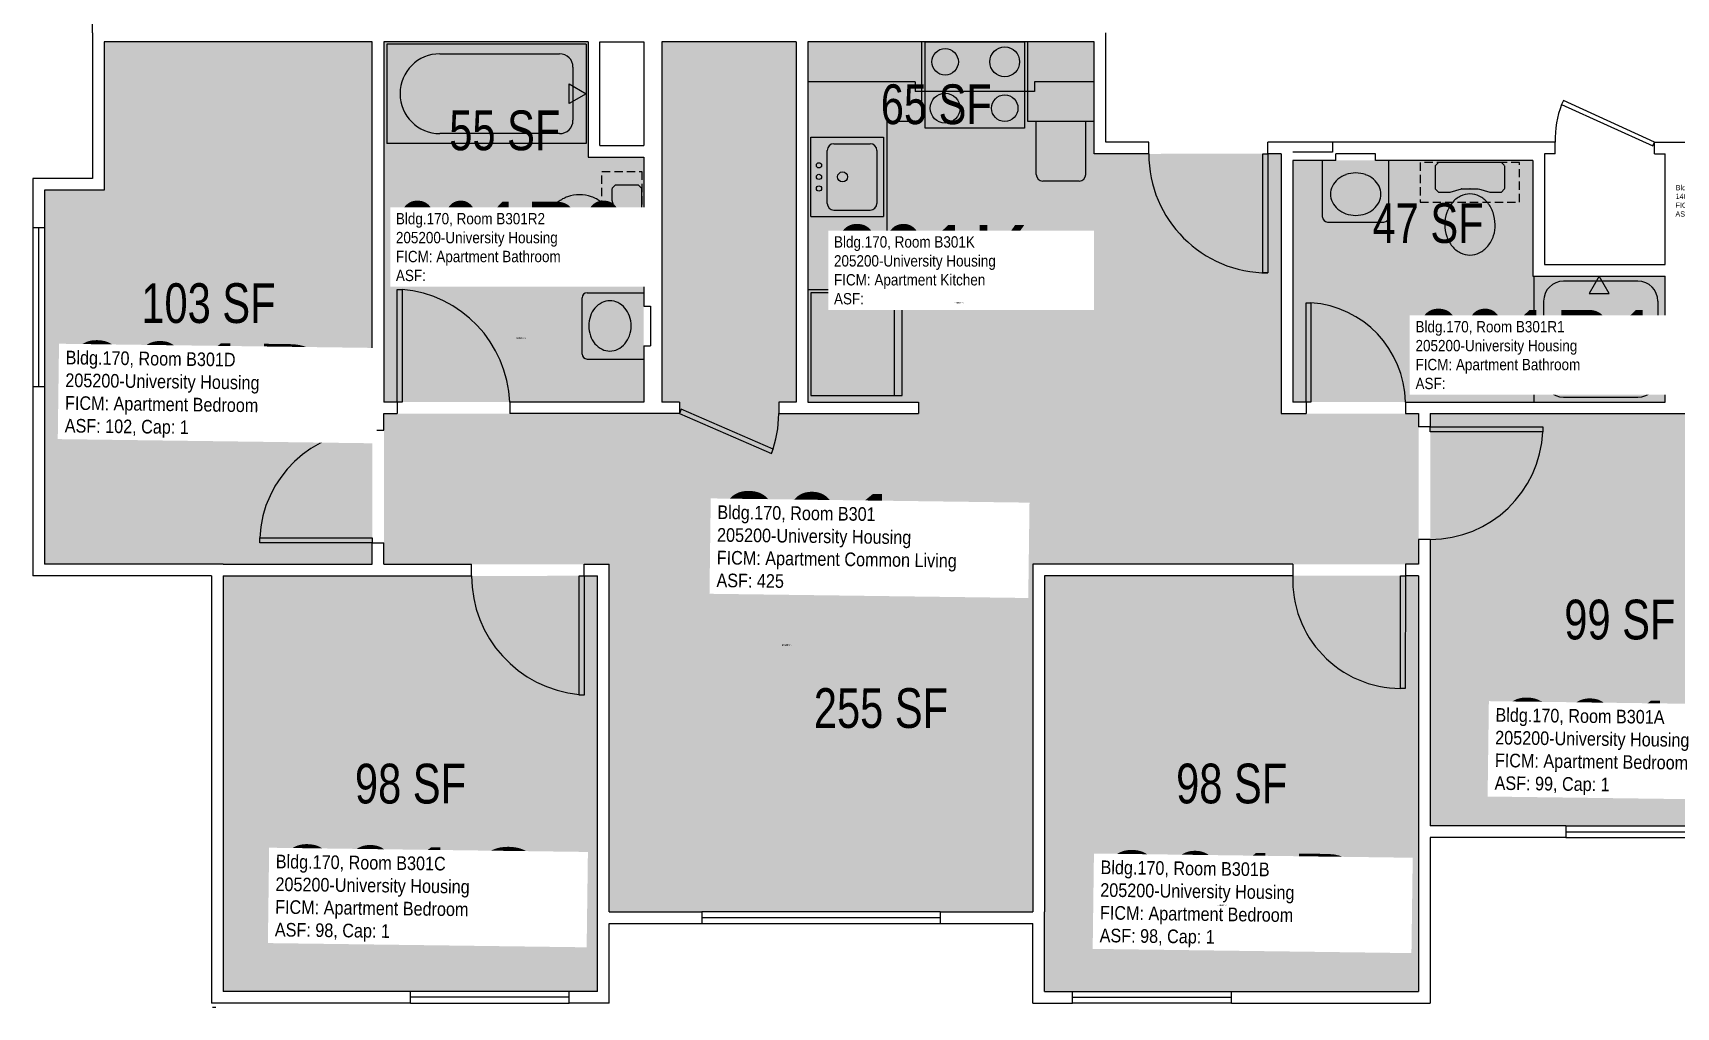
# Model space of a CAD drawing. Header units: inches. Extents: x -54 to 2413, y -86 to 676.
# Drawn here: x -54.3 to 442, y 0 to 294.2 of the extents above; entities that cross this region are included whole.
import ezdxf
from ezdxf.enums import TextEntityAlignment as Align

# ---------------------------------------------------------------- set-up
doc = ezdxf.new("R2010")
doc.units = ezdxf.units.IN
doc.header["$LTSCALE"] = 10
doc.header["$MEASUREMENT"] = 0
doc.linetypes.add('DASHED2', pattern=[0.375, 0.25, -0.125])
doc.layers.get('0').update_dxf_attribs({"linetype": 'CONTINUOUS'})
for name, color, linetype in [('A-DOOR', 2, 'CONTINUOUS'), ('A-GLAZ', 1, 'CONTINUOUS'), ('A-IDEN-RNUM', 7, 'CONTINUOUS'), ('A-IDEN-SNUM', 4, 'CONTINUOUS'), ('A-IDEN-VNUM', 4, 'CONTINUOUS'), ('A-WALL', 5, 'CONTINUOUS'), ('AREA-TEXT', 3, 'CONTINUOUS'), ('Rooms-Category-Color', 7, 'CONTINUOUS'), ('Rooms-College-Color', 7, 'CONTINUOUS'), ('Rooms-Department-Color', 7, 'CONTINUOUS'), ('Rooms-Division-Color', 7, 'CONTINUOUS'), ('Rooms-Information', 7, 'CONTINUOUS')]:
    doc.layers.add(name, color=color, linetype=linetype)
doc.styles.add('CP_AREA', font='arial.ttf', dxfattribs={"height": 15})
doc.styles.add('CP_ROOMSNUMBER', font='arial.ttf', dxfattribs={"height": 1})
doc.styles.add('CP_ROOMVNUMBER', font='arial.ttf', dxfattribs={"width": 0.85, "height": 0.075})

msp = doc.modelspace()

# ---------------------------------------------------------------- hatches: boundary and pattern name
at = {"layer": 'Rooms-Category-Color', "true_color": 0x728ef3}
for points in [[(48.24, 133.75), (48.22, 291.5), (-32.78, 291.49), (-32.77, 246.74), (-50.77, 246.74), (-50.76, 133.74)], [(89.71, 182.74), (51.71, 182.74), (51.71, 291.49), (113.46, 291.49), (113.46, 256.74), (130.21, 256.74), (130.21, 182.74)], [(360.21, 179.24), (364.21, 179.24), (364.21, 175.24), (364.21, 133.74), (247.71, 133.74), (247.71, 28.74), (119.71, 28.74), (119.71, 133.74), (51.71, 133.74), (51.71, 179.24), (55.71, 179.24), (89.71, 179.24), (140.96, 179.24), (140.96, 182.74), (135.71, 182.74), (135.71, 291.49), (176.21, 291.49), (176.21, 182.74), (170.96, 182.74), (170.96, 179.24), (213.2, 179.24), (213.2, 182.74), (266.21, 182.74), (266.21, 257.69), (322.71, 257.74), (322.71, 179.24)], [(266.21, 182.74), (179.71, 182.74), (179.71, 291.49), (266.21, 291.49)], [(330.21, 182.74), (326.21, 182.74), (326.21, 255.74), (398.71, 255.74), (398.71, 220.74), (438.71, 220.74), (438.71, 182.74), (360.21, 182.74)], [(367.71, 179.3), (367.76, 54.8), (482.26, 54.82), (482.24, 179.32)], [(3.26, 4.75), (3.24, 130.25), (116.24, 130.26), (116.26, 4.76)], [(251.24, 130.29), (364.24, 130.3), (364.26, 4.8), (251.26, 4.79)]]:
    msp.add_hatch(color=171, dxfattribs=at).paths.add_polyline_path(points)
at = {"layer": 'Rooms-College-Color', "true_color": 0xadadad}
for points in [[(48.24, 133.75), (48.22, 291.5), (-32.78, 291.49), (-32.77, 246.74), (-50.77, 246.74), (-50.76, 133.74)], [(89.71, 182.74), (51.71, 182.74), (51.71, 291.49), (113.46, 291.49), (113.46, 256.74), (130.21, 256.74), (130.21, 182.74)], [(360.21, 179.24), (364.21, 179.24), (364.21, 175.24), (364.21, 133.74), (247.71, 133.74), (247.71, 28.74), (119.71, 28.74), (119.71, 133.74), (51.71, 133.74), (51.71, 179.24), (55.71, 179.24), (89.71, 179.24), (140.96, 179.24), (140.96, 182.74), (135.71, 182.74), (135.71, 291.49), (176.21, 291.49), (176.21, 182.74), (170.96, 182.74), (170.96, 179.24), (213.2, 179.24), (213.2, 182.74), (266.21, 182.74), (266.21, 257.69), (322.71, 257.74), (322.71, 179.24)], [(266.21, 182.74), (179.71, 182.74), (179.71, 291.49), (266.21, 291.49)], [(330.21, 182.74), (326.21, 182.74), (326.21, 255.74), (398.71, 255.74), (398.71, 220.74), (438.71, 220.74), (438.71, 182.74), (360.21, 182.74)], [(367.71, 179.3), (367.76, 54.8), (482.26, 54.82), (482.24, 179.32)], [(3.26, 4.75), (3.24, 130.25), (116.24, 130.26), (116.26, 4.76)], [(251.24, 130.29), (364.24, 130.3), (364.26, 4.8), (251.26, 4.79)]]:
    msp.add_hatch(color=253, dxfattribs=at).paths.add_polyline_path(points)
at = {"layer": 'Rooms-Department-Color', "true_color": 0x604aed}
for points in [[(48.24, 133.75), (48.22, 291.5), (-32.78, 291.49), (-32.77, 246.74), (-50.77, 246.74), (-50.76, 133.74)], [(89.71, 182.74), (51.71, 182.74), (51.71, 291.49), (113.46, 291.49), (113.46, 256.74), (130.21, 256.74), (130.21, 182.74)], [(360.21, 179.24), (364.21, 179.24), (364.21, 175.24), (364.21, 133.74), (247.71, 133.74), (247.71, 28.74), (119.71, 28.74), (119.71, 133.74), (51.71, 133.74), (51.71, 179.24), (55.71, 179.24), (89.71, 179.24), (140.96, 179.24), (140.96, 182.74), (135.71, 182.74), (135.71, 291.49), (176.21, 291.49), (176.21, 182.74), (170.96, 182.74), (170.96, 179.24), (213.2, 179.24), (213.2, 182.74), (266.21, 182.74), (266.21, 257.69), (322.71, 257.74), (322.71, 179.24)], [(266.21, 182.74), (179.71, 182.74), (179.71, 291.49), (266.21, 291.49)], [(330.21, 182.74), (326.21, 182.74), (326.21, 255.74), (398.71, 255.74), (398.71, 220.74), (438.71, 220.74), (438.71, 182.74), (360.21, 182.74)], [(367.71, 179.3), (367.76, 54.8), (482.26, 54.82), (482.24, 179.32)], [(3.26, 4.75), (3.24, 130.25), (116.24, 130.26), (116.26, 4.76)], [(251.24, 130.29), (364.24, 130.3), (364.26, 4.8), (251.26, 4.79)]]:
    msp.add_hatch(color=173, dxfattribs=at).paths.add_polyline_path(points)
at = {"layer": 'Rooms-Division-Color', "true_color": 0x604aed}
for points in [[(48.24, 133.75), (48.22, 291.5), (-32.78, 291.49), (-32.77, 246.74), (-50.77, 246.74), (-50.76, 133.74)], [(89.71, 182.74), (51.71, 182.74), (51.71, 291.49), (113.46, 291.49), (113.46, 256.74), (130.21, 256.74), (130.21, 182.74)], [(360.21, 179.24), (364.21, 179.24), (364.21, 175.24), (364.21, 133.74), (247.71, 133.74), (247.71, 28.74), (119.71, 28.74), (119.71, 133.74), (51.71, 133.74), (51.71, 179.24), (55.71, 179.24), (89.71, 179.24), (140.96, 179.24), (140.96, 182.74), (135.71, 182.74), (135.71, 291.49), (176.21, 291.49), (176.21, 182.74), (170.96, 182.74), (170.96, 179.24), (213.2, 179.24), (213.2, 182.74), (266.21, 182.74), (266.21, 257.69), (322.71, 257.74), (322.71, 179.24)], [(266.21, 182.74), (179.71, 182.74), (179.71, 291.49), (266.21, 291.49)], [(330.21, 182.74), (326.21, 182.74), (326.21, 255.74), (398.71, 255.74), (398.71, 220.74), (438.71, 220.74), (438.71, 182.74), (360.21, 182.74)], [(367.71, 179.3), (367.76, 54.8), (482.26, 54.82), (482.24, 179.32)], [(3.26, 4.75), (3.24, 130.25), (116.24, 130.26), (116.26, 4.76)], [(251.24, 130.29), (364.24, 130.3), (364.26, 4.8), (251.26, 4.79)]]:
    msp.add_hatch(color=173, dxfattribs=at).paths.add_polyline_path(points)

# ---------------------------------------------------------------- linework, layer by layer
for p, q in [((52.59, 290.87), (52.59, 260.87)), ((112.84, 290.87), (52.59, 290.87)), ((68.65, 287.92), (104.8, 287.92)), ((112.84, 290.87), (112.84, 260.87)), ((214.21, 267.49), (214.21, 291.49)), ((215.21, 291.49), (245.21, 291.49)), ((215.21, 265.49), (215.21, 291.49)), ((245.21, 291.49), (245.21, 265.49)), ((246.21, 267.49), (246.21, 291.49)), ((108.82, 283.9), (108.82, 267.83)), ((107.64, 272.87), (107.64, 278.87)), ((107.64, 278.87), (112.84, 275.87)), ((212.21, 279.49), (179.71, 279.49)), ((212.21, 279.49), (212.21, 276.49)), ((266.21, 279.49), (248.21, 279.49)), ((248.21, 279.49), (248.21, 276.49)), ((112.84, 275.87), (107.64, 272.87)), ((248.21, 276.49), (212.21, 276.49)), ((104.8, 263.82), (68.65, 263.82)), ((203.71, 216.74), (203.71, 267.49)), ((214.21, 267.49), (203.71, 267.49)), ((245.21, 265.49), (215.21, 265.49)), ((266.21, 267.49), (246.21, 267.49)), ((248.71, 251.49), (248.71, 267.49)), ((263.71, 251.49), (263.71, 267.49)), ((112.84, 260.87), (52.59, 260.87)), ((180.62, 238.74), (180.62, 262.74)), ((180.62, 262.74), (202.62, 262.74)), ((185.62, 242.74), (185.62, 258.74)), ((187.62, 260.74), (198.62, 260.74)), ((200.62, 258.74), (200.62, 242.74)), ((202.62, 262.74), (202.62, 238.74)), ((335.21, 238.62), (335.21, 255.74)), ((355.21, 238.62), (355.21, 255.74)), ((370.21, 255.12), (369.21, 254.12)), ((369.21, 254.12), (369.21, 247.12)), ((389.21, 255.12), (370.21, 255.12)), ((390.09, 254.24), (389.21, 255.12)), ((390.21, 247.29), (390.21, 253.94)), ((121.59, 248.24), (120.71, 247.36)), ((128.59, 248.24), (121.59, 248.24)), ((129.59, 247.24), (128.59, 248.24)), ((261.71, 249.49), (250.71, 249.49)), ((120.59, 247.07), (120.59, 243.74)), ((120.59, 243.74), (121.59, 240.24)), ((129.59, 228.24), (129.59, 247.24)), ((369.21, 247.12), (370.09, 246.24)), ((370.39, 246.12), (373.71, 246.12)), ((373.71, 246.12), (377.16, 247.1)), ((377.27, 247.12), (382.15, 247.12)), ((382.27, 247.1), (385.71, 246.12)), ((385.71, 246.12), (389.21, 246.12)), ((389.21, 246.12), (390.09, 246.99)), ((121.59, 240.24), (121.59, 235.24)), ((180.62, 238.74), (202.62, 238.74)), ((187.62, 240.74), (198.62, 240.74)), ((121.59, 235.24), (120.6, 231.8)), ((336.71, 237.12), (353.71, 237.12)), ((120.59, 231.68), (120.59, 228.24)), ((219.71, 233.24), (203.71, 233.24)), ((221.71, 231.24), (221.71, 220.24)), ((120.59, 228.24), (121.46, 227.36)), ((121.76, 227.24), (128.41, 227.24)), ((128.71, 227.36), (129.59, 228.24)), ((399.09, 182.74), (399.09, 220.74)), ((430.46, 219.24), (407.96, 219.24)), ((418.71, 220.74), (415.71, 215.55)), ((421.71, 215.55), (418.71, 220.74)), ((111.59, 197.24), (111.59, 214.24)), ((113.09, 215.74), (130.21, 215.74)), ((179.71, 216.74), (203.71, 216.74)), ((180.7, 215.74), (180.7, 184.74)), ((208.2, 215.74), (180.7, 215.74)), ((219.71, 218.24), (203.71, 218.24)), ((205.95, 184.74), (205.95, 215.74)), ((208.2, 184.74), (208.2, 215.74)), ((415.71, 215.55), (421.71, 215.55)), ((401.96, 213.24), (401.96, 190.24)), ((436.46, 213.24), (436.46, 190.24)), ((113.09, 195.74), (130.21, 195.74)), ((180.7, 184.74), (208.2, 184.74)), ((407.96, 184.24), (430.46, 184.24))]:
    msp.add_line(p, q)
at = {"linetype": 'DASHED2'}
for p, q in [((394.71, 255.12), (364.71, 255.12)), ((364.71, 255.12), (364.71, 243.12)), ((394.71, 243.12), (394.71, 255.12)), ((117.59, 252.4), (129.59, 252.4)), ((117.59, 222.4), (117.59, 252.4)), ((129.59, 252.4), (129.59, 222.4)), ((364.71, 243.12), (394.71, 243.12)), ((129.59, 222.4), (117.59, 222.4))]:
    msp.add_line(p, q, dxfattribs=at)
for centre, radius in [((221.21, 285.49), 4), ((239.21, 285.49), 4.5), ((221.21, 271.49), 4.5), ((239.21, 271.49), 4), ((183.12, 254.24), 0.791), ((183.12, 250.74), 0.791), ((190.24, 250.74), 1.5), ((183.12, 247.24), 0.791)]:
    msp.add_circle(centre, radius)
for centre, radius, start, end in [((68.65, 275.87), 12.05, 90, 270), ((104.8, 283.9), 4.02, 0, 90), ((104.8, 267.83), 4.02, 270, 0), ((187.62, 258.74), 2, 90, 180), ((198.62, 258.74), 2, 0, 90), ((389.79, 253.94), 0.418, 0, 45), ((250.71, 251.49), 2, 180, 270), ((261.71, 251.49), 2, 270, 0), ((344.09, 245), 6.59, 130.1009, 153.8084), ((344.77, 244.19), 7.65, 109.2294, 130.1009), ((345.21, 242.92), 9, 90, 109.2294), ((345.21, 242.92), 9, 70.7706, 90), ((345.66, 244.19), 7.65, 49.8991, 70.7706), ((346.34, 245), 6.59, 26.1916, 49.8991), ((110.22, 235.92), 9.33, 108.8354, 129.4725), ((110.82, 234.16), 11.18, 90, 108.8354), ((110.82, 234.16), 11.18, 71.1646, 90), ((111.42, 235.92), 9.33, 50.5275, 71.1646), ((121.01, 247.07), 0.418, 135, 180), ((343.03, 245.52), 5.42, 153.8084, 180), ((343.03, 245.52), 5.42, 180, 206.1916), ((347.39, 245.52), 5.42, 0, 26.1916), ((347.39, 245.52), 5.42, 333.8084, 0), ((370.39, 246.54), 0.418, 225, 270), ((380.42, 237.87), 7.89, 116.7012, 140.5275), ((379.71, 239.28), 6.3, 90, 116.7012), ((377.27, 246.7), 0.418, 90, 105.9454), ((379.65, 246.7), 0.418, 74.0546, 90), ((379.71, 239.28), 6.3, 63.2988, 90), ((379, 237.87), 7.89, 39.4725, 63.2988), ((389.79, 247.29), 0.418, 315, 0), ((107.89, 237.74), 6.3, 153.2988, 180), ((109.31, 237.03), 7.89, 129.4725, 153.2988), ((112.34, 237.03), 7.89, 26.7012, 50.5275), ((113.75, 237.74), 6.3, 0, 26.7012), ((121.17, 238.3), 0.418, 344.0546, 0), ((187.62, 242.74), 2, 180, 270), ((198.62, 242.74), 2, 270, 0), ((336.71, 238.62), 1.5, 180, 270), ((344.09, 246.04), 6.59, 206.1916, 229.8991), ((344.77, 246.85), 7.65, 229.8991, 250.7706), ((345.21, 248.12), 9, 250.7706, 270), ((345.21, 248.12), 9, 270, 289.2294), ((345.66, 246.85), 7.65, 289.2294, 310.1009), ((346.34, 246.04), 6.59, 310.1009, 333.8084), ((353.71, 238.62), 1.5, 270, 0), ((383.29, 236.35), 11.18, 161.1646, 180), ((381.54, 236.95), 9.33, 140.5275, 161.1646), ((377.89, 236.95), 9.33, 18.8354, 39.4725), ((376.13, 236.35), 11.18, 0, 18.8354), ((107.89, 237.74), 6.3, 180, 206.7012), ((109.31, 238.45), 7.89, 206.7012, 230.5275), ((112.34, 238.45), 7.89, 309.4725, 333.2988), ((113.75, 237.74), 6.3, 333.2988, 0), ((383.29, 236.35), 11.18, 180, 198.8354), ((378.78, 235.79), 8.55, 341.1646, 3.7754), ((110.8, 240.27), 10.24, 230.5275, 251.1646), ((110.26, 238.67), 8.55, 251.1646, 273.7754), ((110.82, 241.32), 11.18, 270, 288.8354), ((111.42, 239.57), 9.33, 288.8354, 309.4725), ((219.71, 231.24), 2, 0, 90), ((381.54, 235.75), 9.33, 198.8354, 219.4725), ((380.42, 234.84), 7.89, 219.4725, 243.2988), ((379, 234.84), 7.89, 296.7012, 320.5275), ((377.18, 236.33), 10.24, 320.5275, 341.1646), ((121.76, 227.66), 0.418, 225, 270), ((128.41, 227.66), 0.418, 270, 315), ((379.71, 233.42), 6.3, 243.2988, 270), ((379.71, 233.42), 6.3, 270, 296.7012), ((219.71, 220.24), 2, 270, 0), ((407.96, 213.24), 6, 90, 180), ((430.46, 213.24), 6, 0, 90), ((113.09, 214.24), 1.5, 90, 180), ((122.59, 205.74), 9, 160.7706, 180), ((121.32, 206.19), 7.65, 139.8991, 160.7706), ((120.51, 206.87), 6.59, 116.1916, 139.8991), ((119.99, 207.92), 5.42, 90, 116.1916), ((119.99, 207.92), 5.42, 63.8084, 90), ((119.47, 206.87), 6.59, 40.1009, 63.8084), ((118.66, 206.19), 7.65, 19.2294, 40.1009), ((117.39, 205.74), 9, 0, 19.2294), ((122.59, 205.74), 9, 180, 199.2294), ((117.39, 205.74), 9, 340.7706, 0), ((121.32, 205.3), 7.65, 199.2294, 220.1009), ((120.51, 204.62), 6.59, 220.1009, 243.8084), ((119.99, 203.56), 5.42, 243.8084, 270), ((119.99, 203.56), 5.42, 270, 296.1916), ((119.47, 204.62), 6.59, 296.1916, 319.8991), ((118.66, 205.3), 7.65, 319.8991, 340.7706), ((113.09, 197.24), 1.5, 180, 270), ((407.96, 190.24), 6, 180, 270), ((430.46, 190.24), 6, 270, 0)]:
    msp.add_arc(centre, radius, start, end)
at = {"layer": 'A-DOOR'}
for p, q in [((407.93, 273.77), (407.41, 272.63)), ((435.46, 261.24), (407.93, 273.77)), ((407.41, 272.63), (434.94, 260.09)), ((434.94, 260.09), (435.46, 261.24)), ((317.21, 257.74), (318.71, 257.74)), ((317.21, 221.74), (317.21, 257.74)), ((318.71, 257.74), (318.71, 221.74)), ((318.71, 221.74), (317.21, 221.74)), ((55.71, 182.74), (55.71, 216.74)), ((55.71, 216.74), (57.21, 216.74)), ((57.21, 216.74), (57.21, 182.74)), ((330.21, 182.74), (330.21, 212.74)), ((330.21, 212.74), (331.71, 212.74)), ((331.71, 212.74), (331.71, 182.74)), ((57.21, 182.74), (55.71, 182.74)), ((141.46, 180.57), (140.96, 179.24)), ((140.96, 179.24), (168.75, 167.19)), ((169.26, 168.51), (141.46, 180.57)), ((331.71, 182.74), (330.21, 182.74)), ((367.69, 173.74), (367.69, 175.24)), ((367.69, 175.24), (401.69, 175.24)), ((401.69, 173.74), (367.69, 173.74)), ((401.69, 175.24), (401.69, 173.74)), ((168.75, 167.19), (169.26, 168.51)), ((14.21, 140.24), (14.21, 141.74)), ((14.21, 141.74), (48.21, 141.74)), ((48.21, 140.24), (14.21, 140.24)), ((48.21, 141.74), (48.21, 140.24)), ((110.71, 130.24), (112.21, 130.24)), ((110.71, 94.24), (110.71, 130.24)), ((112.21, 130.24), (112.21, 94.24)), ((358.7, 96.24), (358.71, 130.24)), ((358.71, 130.24), (360.21, 130.24)), ((360.21, 130.24), (360.2, 96.24)), ((360.2, 96.24), (358.7, 96.24)), ((112.21, 94.24), (110.71, 94.24))]:
    msp.add_line(p, q, dxfattribs=at)
for centre, radius, start, end in [((434.54, 262.13), 29.09, 158.8508, 181.7521), ((318.71, 257.74), 36, 180, 270), ((54.2, 181.33), 35.54, 2.2759, 85.1398), ((329.62, 182.22), 30.6, 0.9816, 86.0808), ((136.96, 179.24), 34, 339.2316, 0), ((48.32, 140.09), 34.15, 90.1879, 177.2278), ((367.67, 175.3), 34.06, 270.0751, 357.3819), ((114.21, 130.24), 36, 180, 264.4208), ((358.92, 128.98), 32.74, 177.7898, 269.6258)]:
    msp.add_arc(centre, radius, start, end, dxfattribs=at)
at = {"layer": 'A-GLAZ'}
for p, q in [((-54.29, 235.49), (-54.29, 187.49)), ((-52.54, 235.49), (-52.54, 187.49)), ((-50.79, 235.49), (-50.79, 187.49)), ((408.71, 54.74), (456.71, 54.74)), ((408.71, 52.99), (456.71, 52.99)), ((408.71, 51.24), (456.71, 51.24)), ((219.71, 28.74), (147.71, 28.74)), ((219.71, 26.99), (147.71, 26.99)), ((147.71, 25.24), (219.71, 25.24)), ((107.71, 4.74), (59.71, 4.74)), ((107.71, 2.99), (59.71, 2.99)), ((59.71, 1.24), (107.71, 1.24)), ((259.71, 4.74), (307.71, 4.74)), ((259.71, 2.99), (307.71, 2.99)), ((307.71, 1.24), (259.71, 1.24))]:
    msp.add_line(p, q, dxfattribs=at)
at = {"layer": 'A-WALL'}
for p, q in [((-36.29, 294.24), (-36.29, 338.24)), ((-36.29, 294.24), (-36.29, 250.24)), ((269.71, 261.24), (269.71, 294.24)), ((-32.79, 291.49), (-32.79, 246.74)), ((48.21, 291.49), (-32.79, 291.49)), ((48.21, 174.24), (48.21, 291.49)), ((51.71, 291.49), (51.71, 182.74)), ((113.46, 291.49), (51.71, 291.49)), ((113.46, 291.49), (113.46, 256.74)), ((116.96, 260.24), (116.96, 291.49)), ((116.96, 291.49), (130.21, 291.49)), ((130.21, 291.49), (130.21, 260.24)), ((135.71, 291.49), (135.71, 182.74)), ((176.21, 291.49), (135.71, 291.49)), ((176.21, 291.49), (176.21, 182.74)), ((179.71, 291.49), (179.71, 182.74)), ((266.21, 291.49), (179.71, 291.49)), ((266.21, 257.74), (266.21, 291.49)), ((116.96, 260.24), (130.21, 260.24)), ((282.71, 261.24), (269.71, 261.24)), ((282.71, 257.74), (282.71, 261.24)), ((318.71, 257.74), (318.71, 261.24)), ((326.21, 261.24), (318.71, 261.24)), ((338.21, 261.24), (326.21, 261.24)), ((338.21, 258.24), (326.21, 258.24)), ((405.46, 261.24), (338.21, 261.24)), ((338.21, 261.24), (338.21, 258.24)), ((405.46, 257.74), (405.46, 261.24)), ((435.46, 261.24), (447.21, 261.24)), ((435.46, 257.74), (435.46, 261.24)), ((113.46, 256.74), (130.21, 256.74)), ((130.21, 256.74), (130.21, 211.74)), ((282.71, 257.74), (266.21, 257.74)), ((322.71, 257.74), (318.71, 257.74)), ((322.71, 257.74), (322.71, 179.24)), ((326.21, 255.74), (326.21, 182.74)), ((339.21, 255.74), (326.21, 255.74)), ((351.21, 257.74), (339.21, 257.74)), ((339.21, 255.74), (339.21, 257.74)), ((351.21, 255.74), (351.21, 257.74)), ((398.71, 255.74), (351.21, 255.74)), ((398.71, 255.74), (398.71, 220.74)), ((402.21, 257.74), (402.21, 224.24)), ((405.46, 257.74), (402.21, 257.74)), ((435.46, 257.74), (438.71, 257.74)), ((438.71, 224.24), (438.71, 257.74)), ((-54.29, 250.24), (-54.29, 235.49)), ((-36.29, 250.24), (-54.29, 250.24)), ((-50.79, 246.74), (-50.79, 235.49)), ((-32.79, 246.74), (-50.79, 246.74)), ((-54.29, 235.49), (-50.79, 235.49)), ((402.21, 224.24), (438.71, 224.24)), ((398.71, 220.74), (438.71, 220.74)), ((438.71, 182.74), (438.71, 220.74)), ((130.21, 211.74), (132.21, 211.74)), ((132.21, 211.74), (132.21, 199.74)), ((130.21, 199.74), (130.21, 182.74)), ((130.21, 199.74), (132.21, 199.74)), ((-54.29, 187.49), (-54.29, 130.24)), ((-54.29, 187.49), (-50.79, 187.49)), ((-50.79, 187.49), (-50.79, 133.74)), ((55.71, 182.74), (51.71, 182.74)), ((51.71, 179.24), (55.71, 179.24)), ((51.71, 174.24), (51.71, 179.24)), ((55.71, 182.74), (55.71, 179.24)), ((55.71, 182.74), (55.71, 179.24)), ((130.21, 182.74), (89.71, 182.74)), ((89.71, 182.74), (89.71, 179.24)), ((140.96, 179.24), (89.71, 179.24)), ((140.96, 182.74), (135.71, 182.74)), ((140.96, 182.74), (140.96, 179.24)), ((170.96, 182.74), (170.96, 179.24)), ((176.21, 182.74), (170.96, 182.74)), ((170.96, 179.24), (213.2, 179.24)), ((179.71, 182.74), (213.2, 182.74)), ((213.2, 182.74), (213.2, 179.24)), ((322.71, 179.24), (330.21, 179.24)), ((330.21, 182.74), (326.21, 182.74)), ((330.21, 182.74), (330.21, 179.24)), ((360.21, 182.74), (438.71, 182.74)), ((360.21, 182.74), (360.21, 179.24)), ((360.21, 179.24), (364.21, 179.24)), ((364.21, 179.24), (364.21, 175.24)), ((367.69, 179.24), (482.21, 179.24)), ((367.69, 179.24), (367.69, 175.24)), ((48.21, 174.24), (51.71, 174.24)), ((367.69, 175.24), (364.21, 175.24)), ((48.21, 133.74), (48.21, 140.24)), ((48.21, 140.24), (51.71, 140.24)), ((51.71, 133.74), (51.71, 140.24)), ((364.21, 141.24), (364.21, 133.74)), ((367.71, 141.24), (364.21, 141.24)), ((367.71, 141.24), (367.71, 54.74)), ((-0.29, 130.24), (-54.29, 130.24)), ((3.21, 133.74), (-50.79, 133.74)), ((-0.29, 130.24), (-0.29, 1.24)), ((3.21, 133.74), (48.21, 133.74)), ((3.21, 130.24), (78.21, 130.24)), ((3.21, 130.24), (3.21, 4.74)), ((51.71, 133.74), (78.21, 133.74)), ((78.21, 130.24), (78.21, 133.74)), ((112.21, 133.74), (119.71, 133.74)), ((112.21, 130.24), (112.21, 133.74)), ((112.21, 130.24), (116.21, 130.24)), ((116.21, 27.74), (116.21, 130.24)), ((119.71, 28.74), (119.71, 133.74)), ((247.71, 133.74), (247.71, 28.74)), ((326.21, 133.74), (247.71, 133.74)), ((251.21, 130.24), (251.21, 28.74)), ((326.21, 130.24), (251.21, 130.24)), ((326.21, 133.74), (326.21, 130.24)), ((364.21, 133.74), (360.21, 133.74)), ((360.21, 133.74), (360.21, 130.24)), ((364.21, 130.24), (360.21, 130.24)), ((364.21, 130.24), (364.21, 51.24)), ((408.71, 54.74), (367.71, 54.74)), ((408.71, 54.74), (408.71, 51.24)), ((364.21, 51.24), (364.21, 4.74)), ((367.71, 51.24), (367.71, 1.24)), ((408.71, 51.24), (367.71, 51.24)), ((116.21, 4.74), (116.21, 27.74)), ((119.71, 28.74), (147.71, 28.74)), ((119.71, 1.24), (119.71, 25.24)), ((119.71, 25.24), (147.71, 25.24)), ((147.71, 28.74), (147.71, 25.24)), ((219.71, 28.74), (219.71, 25.24)), ((219.71, 28.74), (247.71, 28.74)), ((219.71, 25.24), (247.71, 25.24)), ((247.71, 1.24), (247.71, 25.24)), ((251.21, 4.74), (251.21, 28.74)), ((59.71, 1.24), (-0.29, 1.24)), ((0, 0), (1, 0)), ((0, 0), (1, 0)), ((59.71, 4.74), (3.21, 4.74)), ((59.71, 1.24), (59.71, 4.74)), ((107.71, 1.24), (107.71, 4.74)), ((116.21, 4.74), (107.71, 4.74)), ((119.71, 1.24), (107.71, 1.24)), ((247.71, 1.24), (259.71, 1.24)), ((251.21, 4.74), (259.71, 4.74)), ((259.71, 1.24), (259.71, 4.74)), ((307.71, 1.24), (307.71, 4.74)), ((307.71, 4.74), (364.21, 4.74)), ((307.71, 1.24), (367.71, 1.24))]:
    msp.add_line(p, q, dxfattribs=at)

# ---------------------------------------------------------------- texts
at = {"layer": 'A-IDEN-RNUM', "style": 'CP_ROOMSNUMBER'}
for s, p in [('0301-K0', (223.97, 212.52)), ('0301-R2', (91.68, 201.92)), ('0301-R1', (366.54, 199.94))]:
    msp.add_text(s, height=0.36, dxfattribs=at).set_placement(p)
for s, rotation, p in [('0301-D0', 359.2, (-9.23, 182.67)), ('0301-00', 359.2, (171.95, 109.2)), ('0301-A0', 359.24, (423.36, 80.6)), ('0301-C0', 359.24, (56.46, 35.4)), ('0301-B0', 359.2, (303.49, 30.64))]:
    msp.add_text(s, height=0.36, rotation=rotation, dxfattribs=at).set_placement(p)
at = {"layer": 'A-IDEN-SNUM', "style": 'CP_ROOMSNUMBER'}
for s, p in [('1700B301K0', (223.97, 212.52)), ('1700B301R2', (91.68, 201.92)), ('1700B301R1', (366.54, 199.94))]:
    msp.add_text(s, height=0.36, dxfattribs=at).set_placement(p)
for s, rotation, p in [('1700B301D0', 359.2, (-9.23, 182.67)), ('1700B30100', 359.2, (171.95, 109.2)), ('1700B301A0', 359.24, (423.36, 80.6)), ('1700B301C0', 359.24, (56.46, 35.4)), ('1700B301B0', 359.2, (303.49, 30.64))]:
    msp.add_text(s, height=0.36, rotation=rotation, dxfattribs=at).set_placement(p)
at = {"layer": 'A-IDEN-VNUM', "style": 'CP_ROOMVNUMBER'}
for s, width, p in [('301R2', 0.7, (55.35, 219.22)), ('301K', 0.75, (187.65, 212.19)), ('301R1', 0.75, (363.27, 186.59))]:
    msp.add_text(s, height=24, dxfattribs=dict(at, width=width)).set_placement(p)
at = {"layer": 'A-IDEN-VNUM', "style": 'CP_ROOMVNUMBER', "width": 0.85}
for s, rotation, p in [('301D', 359.24, (-44.7, 172.34)), ('301', 359.24, (152.14, 126.81)), ('301A', 359.244, (387.12, 64.4)), ('301C', 359.24, (18.76, 20.13)), ('301B', 359.24, (267.85, 18.38))]:
    msp.add_text(s, height=28.8, rotation=rotation, dxfattribs=at).set_placement(p)
at = {"layer": 'AREA-TEXT', "style": 'CP_AREA', "width": 0.75}
for s, p in [('65 SF', (218.55, 272.68)), ('55 SF', (88.23, 264.8)), ('47 SF', (367.07, 236.8)), ('103 SF', (-1.26, 212.62)), ('99 SF', (424.98, 117.06)), ('255 SF', (201.83, 90.32)), ('98 SF', (59.75, 67.51)), ('98 SF', (307.75, 67.54))]:
    msp.add_text(s, height=12, dxfattribs=at).set_placement(p, align=Align.MIDDLE_CENTER)

# ---------------------------------------------------------------- next in the draw order: texts
at = {"layer": 'Rooms-Information', "attachment_point": 7, "style": 'CP_ROOMVNUMBER', "bg_fill": 3, "box_fill_scale": 1.5, "bg_fill_color": 256, "bg_fill_true_color": 13158600, "bg_fill_transparency": 0}
for s, insert, char_height, width, rotation in [('Bldg.170, Room B301CU^M^J140904-UH-Custodial Operations^M^JFICM: Storage Closet^M^JASF: ', (441.77, 238.74), 1.5919, 35.6584, 359.24), ('Bldg.170, Room B301D^M^J205200-University Housing^M^JFICM: Apartment Bedroom^M^JASF: 102, Cap: 1', (-44.7, 172.34), 4.1143, 92.16, 359.24), ('Bldg.170, Room B301^M^J205200-University Housing^M^JFICM: Apartment Common Living^M^JASF: 425', (152.14, 126.81), 4.1143, 92.16, 359.24), ('Bldg.170, Room B301A^M^J205200-University Housing^M^JFICM: Apartment Bedroom^M^JASF: 99, Cap: 1', (387.12, 64.4), 4.1143, 92.16, 359.244), ('Bldg.170, Room B301C^M^J205200-University Housing^M^JFICM: Apartment Bedroom^M^JASF: 98, Cap: 1', (18.76, 20.13), 4.1143, 92.16, 359.24), ('Bldg.170, Room B301B^M^J205200-University Housing^M^JFICM: Apartment Bedroom^M^JASF: 98, Cap: 1', (267.85, 18.38), 4.1143, 92.16, 359.24)]:
    msp.add_mtext(s, dxfattribs=dict(at, insert=insert, char_height=char_height, width=width, rotation=rotation))
at = {"layer": 'Rooms-Information', "char_height": 3.4286, "width": 76.8, "attachment_point": 7, "style": 'CP_ROOMVNUMBER', "bg_fill": 3, "box_fill_scale": 1.5, "bg_fill_color": 256, "bg_fill_true_color": 13158600, "bg_fill_transparency": 0}
for s, insert in [('Bldg.170, Room B301R2^M^J205200-University Housing^M^JFICM: Apartment Bathroom^M^JASF: ', (55.35, 219.22)), ('Bldg.170, Room B301K^M^J205200-University Housing^M^JFICM: Apartment Kitchen^M^JASF: ', (187.65, 212.19)), ('Bldg.170, Room B301R1^M^J205200-University Housing^M^JFICM: Apartment Bathroom^M^JASF: ', (363.27, 186.59))]:
    msp.add_mtext(s, dxfattribs=dict(at, insert=insert))

doc.saveas('drawing.dxf')
